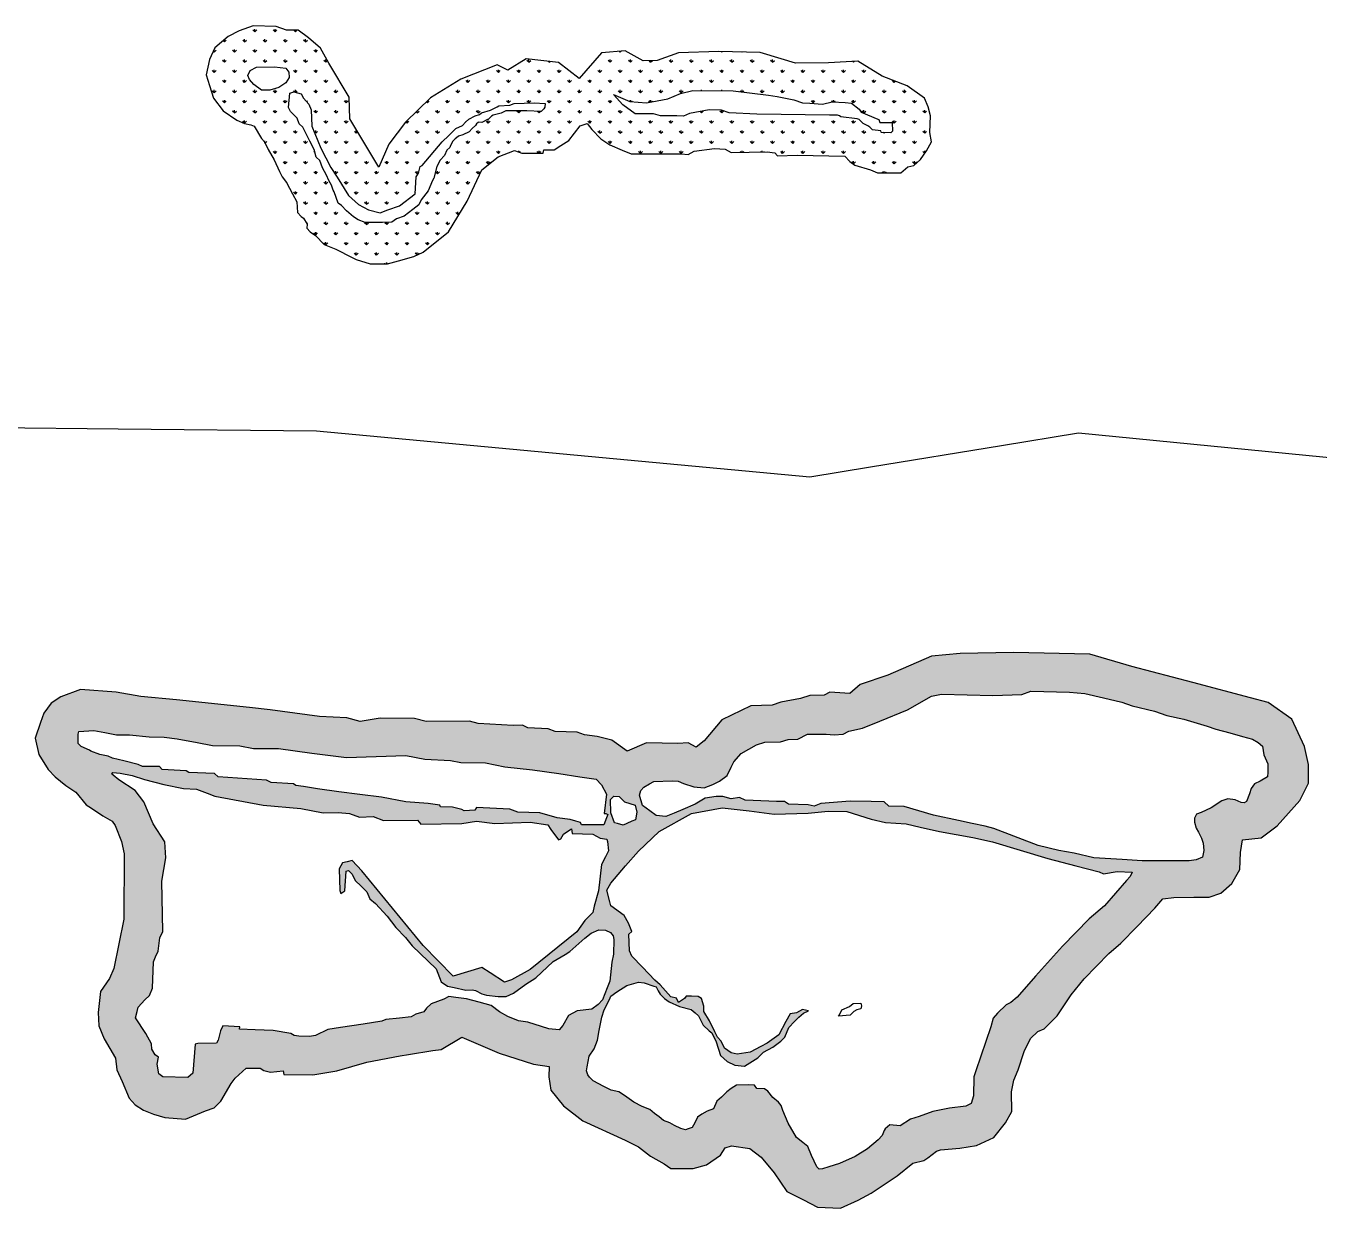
# Model space of a CAD drawing. Header units: metres. Extents: x 255476 to 378809, y 1739479 to 2227865.
# Drawn here: x 296095 to 297717, y 1989171 to 1990654 of the extents above; entities that cross this region are included whole.
import ezdxf

# ---------------------------------------------------------------- set-up
doc = ezdxf.new("R2010")
doc.units = ezdxf.units.M
doc.header["$MEASUREMENT"] = 0
doc.layers.add('DISTRICT BOUNDRY', color=86, linetype='Continuous')
doc.layers.add('MANGROOVE BUFFER ZONE', color=120, linetype='Continuous')

msp = doc.modelspace()

# ---------------------------------------------------------------- hatches: boundary and pattern name
at = {"layer": 'MANGROOVE BUFFER ZONE'}
h = msp.add_hatch(dxfattribs=at)
h.set_pattern_fill('GRASS', color=256, scale=18)
h.paths.add_polyline_path([(297226.6, 1990553.1), (297222.1, 1990563.6), (297200.5, 1990579.4), (297169.2, 1990591.2), (297138.7, 1990610.3), (297101.9, 1990608.1), (297060.4, 1990607.6), (297042.3, 1990613.1), (297016.3, 1990621), (296964.4, 1990622.3), (296913.7, 1990620.8), (296886.9, 1990611.2), (296869.3, 1990610.7), (296846.9, 1990623.2), (296817, 1990620.6), (296789.1, 1990588.6), (296763.2, 1990608.7), (296722.8, 1990613.3), (296699.9, 1990598.8), (296686.3, 1990605.5), (296640.8, 1990587.5), (296602.7, 1990564.3), (296571.5, 1990533.7), (296550.5, 1990506), (296538, 1990477.1), (296501.5, 1990537.8), (296500.7, 1990564.9), (296475.3, 1990607.6), (296464.8, 1990626.3), (296449.7, 1990639.6), (296436.6, 1990649), (296422, 1990649), (296409.3, 1990653.8), (296380.3, 1990654.5), (296362.8, 1990648.2), (296348.9, 1990641.1), (296332.1, 1990627.1), (296325.6, 1990612.4), (296321.4, 1990593), (296325.7, 1990579.7), (296330.8, 1990563.8), (296342.8, 1990548.1), (296359.9, 1990536.1), (296369.3, 1990531.9), (296377.6, 1990530.5), (296381.7, 1990528.8), (296390.8, 1990513.1), (296394.5, 1990508.8), (296399.2, 1990499.4), (296406.9, 1990486.6), (296413.5, 1990472), (296416.6, 1990465), (296422.1, 1990458.2), (296429.5, 1990443.7), (296435.1, 1990433.8), (296435.8, 1990420.2), (296440.7, 1990415.4), (296443.4, 1990413.4), (296448, 1990405.7), (296447.5, 1990400.9), (296451.7, 1990396.2), (296458.4, 1990391.3), (296469.4, 1990380.3), (296484, 1990374.2), (296504.4, 1990363.9), (296509.4, 1990361.4), (296527, 1990355.9), (296548.8, 1990356.1), (296562.6, 1990359.8), (296582, 1990365.3), (296593.7, 1990370.6), (296625.1, 1990396.3), (296648.9, 1990434.6), (296667.3, 1990474), (296687.6, 1990490.3), (296707.9, 1990498.2), (296717.4, 1990494.6), (296744.1, 1990494.9), (296744.8, 1990498.8), (296757.7, 1990499), (296766.1, 1990504.4), (296776.1, 1990510.7), (296790.6, 1990529), (296799.2, 1990532.2), (296805.2, 1990524.5), (296816.4, 1990512.9), (296827.5, 1990505.1), (296843.1, 1990498.7), (296854.5, 1990494), (296917.1, 1990494), (296925.8, 1990493.3), (296933.3, 1990497.1), (296958.8, 1990500.6), (296972.3, 1990499.9), (296979.6, 1990495.6), (297024.7, 1990496.5), (297034.4, 1990495.1), (297037.8, 1990491.3), (297062.6, 1990492.4), (297122.3, 1990490.9), (297128.7, 1990484.4), (297134.9, 1990479.8), (297154.4, 1990474), (297163.3, 1990470.2), (297192.7, 1990470.2), (297201.2, 1990477.6), (297208.9, 1990479.2), (297217.3, 1990486.8), (297224.8, 1990497.7), (297231.1, 1990509), (297228.9, 1990520.9), (297229.8, 1990541.6)])
h.paths.add_polyline_path([(296746.1, 1990552.5), (296745, 1990550.3), (296741.3, 1990547.1), (296723.4, 1990547.7), (296697.3, 1990548.1), (296691.4, 1990545.1), (296681.4, 1990542.4), (296679.2, 1990541.3), (296675.2, 1990537.2), (296674, 1990536.9), (296667.1, 1990533.3), (296663.3, 1990533.5), (296662.5, 1990533.2), (296660.4, 1990531.4), (296659.3, 1990529.6), (296655.1, 1990525.6), (296651.2, 1990521.7), (296643.1, 1990517.7), (296638, 1990516.3), (296635.4, 1990514.1), (296633.5, 1990512.7), (296630.9, 1990509.8), (296628, 1990504.3), (296626.8, 1990501.7), (296623.2, 1990498.5), (296620.2, 1990491.9), (296615, 1990486.2), (296610.6, 1990478.2), (296607.1, 1990463.3), (296605.1, 1990460.6), (296599.8, 1990447.5), (296596.8, 1990443.6), (296591.2, 1990436.3), (296588.1, 1990430), (296580.7, 1990424.1), (296569.9, 1990415.6), (296560.2, 1990412.3), (296554.3, 1990408.3), (296542.5, 1990408), (296520.8, 1990407.7), (296512.2, 1990411.2), (296506.2, 1990414.9), (296497.6, 1990422.5), (296491, 1990429.2), (296487.1, 1990432.2), (296482, 1990446.3), (296480.5, 1990448.3), (296478.4, 1990454.5), (296475.1, 1990460.5), (296472.3, 1990467.2), (296467.3, 1990476.3), (296463.9, 1990485.4), (296459.5, 1990489.6), (296456.8, 1990499.4), (296451.4, 1990509.9), (296446.3, 1990519.7), (296442.5, 1990527.2), (296438.2, 1990531.6), (296435.6, 1990538.5), (296432.2, 1990542), (296427.2, 1990547.1), (296424.5, 1990552), (296426.2, 1990570.1), (296431.3, 1990571.7), (296440.7, 1990569.2), (296443.4, 1990563.7), (296450.3, 1990556.1), (296452.9, 1990549.1), (296453.8, 1990528.5), (296465.4, 1990501.1), (296477.8, 1990477), (296485.5, 1990464.6), (296500, 1990441.5), (296512.4, 1990430.3), (296524.9, 1990423.7), (296539.6, 1990420.1), (296549.2, 1990423.6), (296563.7, 1990428.8), (296583.7, 1990443.7), (296584.9, 1990465.3), (296587.8, 1990469.8), (296589.7, 1990478), (296592.4, 1990479.4), (296617.3, 1990509), (296625.7, 1990517.1), (296629.5, 1990520.8), (296634.6, 1990525.7), (296642.8, 1990529.7), (296646.7, 1990533.6), (296650.7, 1990537.5), (296658.8, 1990541.6), (296664.3, 1990543.1), (296666.8, 1990545.5), (296677.8, 1990548.9), (296686.2, 1990553), (296688.3, 1990554), (296702.3, 1990554.9), (296707.5, 1990557.2), (296732.6, 1990558.1), (296746.5, 1990556.9)], flags=16)
h.paths.add_polyline_path([(296832.1, 1990568.3), (296852.8, 1990559.6), (296873.6, 1990558.1), (296900.5, 1990563), (296916.4, 1990569.5), (296931.7, 1990573.3), (296982.4, 1990572.8), (297026.4, 1990567.7), (297037.4, 1990565.7), (297058.3, 1990561.9), (297069.3, 1990558.1), (297078.4, 1990557.4), (297094.2, 1990556.2), (297106.2, 1990559.2), (297122.7, 1990558.5), (297130.5, 1990557.6), (297140.2, 1990550.1), (297142.6, 1990546.2), (297163.5, 1990537.4), (297164.9, 1990537.2), (297166, 1990533.3), (297181.6, 1990533.4), (297182, 1990522.3), (297180.1, 1990520.5), (297167.9, 1990520.8), (297167.6, 1990522.9), (297156.8, 1990524), (297153.6, 1990527.6), (297151.1, 1990529.1), (297145.2, 1990531.9), (297140.2, 1990537), (297137.6, 1990537.8), (297117.2, 1990540.4), (297115.8, 1990541.8), (297113.1, 1990542.6), (297103.2, 1990542.4), (297012.1, 1990543.6), (296977.1, 1990545.2), (296967.8, 1990548.9), (296952.3, 1990549), (296927.4, 1990544.4), (296920, 1990541.4), (296911.5, 1990541.5), (296891.2, 1990541.6), (296882.2, 1990544.1), (296859.2, 1990544.2), (296843.8, 1990555.3)], flags=16)
h.paths.add_polyline_path([(296425.6, 1990589.8), (296421.3, 1990582.9), (296412.7, 1990577), (296401.4, 1990573.7), (296391, 1990573.9), (296381.4, 1990580.9), (296375.6, 1990587.4), (296373.6, 1990592.4), (296376.4, 1990598.6), (296384.7, 1990602.7), (296407.1, 1990602.9), (296421.5, 1990601.5), (296424.9, 1990596.2)], flags=16)
h = msp.add_hatch(dxfattribs=at)
h.set_pattern_fill('GRASS', color=256, scale=18)
h.paths.add_polyline_path([(297347.2, 1989368.1), (297354.9, 1989384.4), (297364.3, 1989393), (297372.3, 1989396.5), (297388.4, 1989412.7), (297406, 1989438.8), (297422.5, 1989458.9), (297453.3, 1989490.7), (297468.5, 1989503.9), (297489, 1989524.5), (297511, 1989547.8), (297520.9, 1989559.4), (297534.9, 1989561.1), (297559.9, 1989561.4), (297579, 1989561.7), (297593.9, 1989566.7), (297607.4, 1989578.7), (297617.4, 1989596.3), (297618.4, 1989617.4), (297621, 1989633.5), (297644.4, 1989636), (297664.5, 1989650.9), (297692.8, 1989682.9), (297703.9, 1989704.4), (297703.9, 1989727.8), (297698.8, 1989750.5), (297682.7, 1989784.6), (297653.1, 1989805.7), (297630.9, 1989811.6), (297558.8, 1989830.7), (297482.2, 1989850.7), (297429.4, 1989866.2), (297333.6, 1989868.4), (297267.1, 1989867.2), (297230.9, 1989863.9), (297176.3, 1989840), (297141.7, 1989828.1), (297128.7, 1989817), (297103.3, 1989818.7), (297096.4, 1989814.8), (297078.5, 1989814.5), (297066.8, 1989810.6), (297041.9, 1989806.3), (297031.1, 1989802.2), (297004.5, 1989801.7), (296968, 1989784.1), (296945.7, 1989757.6), (296935.8, 1989749.7), (296925.8, 1989755), (296912.9, 1989754.4), (296873.6, 1989755.3), (296849.5, 1989744.5), (296830.3, 1989758.5), (296811.8, 1989763.2), (296795.8, 1989765.2), (296786.6, 1989768.6), (296759, 1989769.5), (296750.4, 1989772.8), (296724.6, 1989774), (296718.1, 1989777.2), (296706.5, 1989776.9), (296662.6, 1989779.3), (296651.5, 1989782.4), (296597.1, 1989781.9), (296582.7, 1989785.6), (296539.5, 1989786.2), (296514.7, 1989782), (296498, 1989786.6), (296463.4, 1989788.2), (296401.5, 1989796.5), (296375.6, 1989799.3), (296284.3, 1989809.1), (296239.6, 1989813.3), (296208.7, 1989818.5), (296163.8, 1989821.9), (296139.3, 1989812.6), (296127, 1989804.9), (296117.8, 1989792.5), (296113.7, 1989780.8), (296106.8, 1989761.1), (296111.8, 1989740.4), (296123.2, 1989721.6), (296132.2, 1989712.4), (296145.4, 1989701.6), (296157.9, 1989693), (296171, 1989677.3), (296177.6, 1989673), (296191.9, 1989663.7), (296203.5, 1989656.8), (296207.3, 1989651.3), (296215.4, 1989631.2), (296218.5, 1989615.8), (296218, 1989533.9), (296205.8, 1989472), (296200.4, 1989459.6), (296188.9, 1989443), (296186.2, 1989416.7), (296187, 1989400.1), (296193.6, 1989383.9), (296207.7, 1989359.6), (296209.5, 1989345), (296216, 1989330.1), (296224.8, 1989309.4), (296232.3, 1989300.9), (296243, 1989294.2), (296255.4, 1989289.1), (296269.7, 1989285), (296295.7, 1989283), (296320.6, 1989293.5), (296331.6, 1989297.2), (296339.9, 1989305.5), (296352.7, 1989327.9), (296357.6, 1989334.3), (296371.6, 1989346.9), (296389.1, 1989346.8), (296393.8, 1989343.9), (296402.2, 1989342.1), (296417.8, 1989343.8), (296418.9, 1989339.2), (296455.2, 1989338.5), (296485.3, 1989343.5), (296522.9, 1989354.7), (296564.8, 1989362.4), (296575, 1989364.2), (296605.5, 1989369.3), (296616.3, 1989370.4), (296641.9, 1989385.8), (296688.7, 1989365.7), (296731.9, 1989352.1), (296751.6, 1989349), (296751.2, 1989336.3), (296753.8, 1989319.3), (296769.3, 1989299.9), (296793.9, 1989280.9), (296847, 1989256.8), (296863.5, 1989248.1), (296878.6, 1989236.7), (296895.7, 1989227), (296903.9, 1989221.3), (296931.9, 1989221.2), (296948.9, 1989225.7), (296966.5, 1989237.8), (296972.2, 1989246.9), (296980.1, 1989249.5), (297003.1, 1989246.2), (297017.5, 1989235.4), (297033.5, 1989215.5), (297049.7, 1989192.3), (297070.6, 1989181.7), (297088.2, 1989172.8), (297116.8, 1989171.4), (297139, 1989181.2), (297155.3, 1989190), (297187.8, 1989212.1), (297207.4, 1989228), (297221.3, 1989231), (297226.2, 1989234.6), (297237.2, 1989242.9), (297242.1, 1989244.7), (297266.3, 1989246.6), (297287.4, 1989249.9), (297309.1, 1989259.9), (297323.9, 1989278.4), (297331.8, 1989292.7), (297331.1, 1989317.3), (297334, 1989332), (297339.8, 1989345.1)])
h.paths.add_polyline_path([(296801.6, 1989362.2), (296808, 1989371.2), (296812, 1989382), (296814.3, 1989394.1), (296817.5, 1989411.1), (296820.3, 1989420.3), (296827.3, 1989433.1), (296828.7, 1989437.5), (296836.3, 1989442.8), (296848.8, 1989450.7), (296863.5, 1989454.7), (296870.6, 1989453.9), (296882.8, 1989449.7), (296885.9, 1989449), (296888.1, 1989444.2), (296890.9, 1989439.8), (296896.1, 1989434.2), (296902, 1989430), (296914.9, 1989424.3), (296929.4, 1989420.7), (296934.8, 1989416.4), (296938.8, 1989412.7), (296944.8, 1989400.8), (296952, 1989393.7), (296955.5, 1989391.4), (296960.8, 1989379.9), (296966.4, 1989363), (296974.8, 1989355.3), (296984.2, 1989350.9), (296996.5, 1989349.7), (297013, 1989360), (297020.3, 1989367), (297032.1, 1989373.4), (297042.1, 1989380.8), (297047.2, 1989385.8), (297052, 1989398), (297059.3, 1989405.4), (297064.5, 1989411.1), (297070.6, 1989415.8), (297076.9, 1989418.7), (297069.3, 1989420.6), (297061.8, 1989416.4), (297053.7, 1989415.2), (297048.2, 1989405.4), (297039.5, 1989388.7), (297025.1, 1989378.3), (297016.9, 1989374.1), (297003.4, 1989367.1), (296987.2, 1989364.4), (296979.6, 1989366.2), (296971.3, 1989372), (296967.1, 1989381), (296962.8, 1989386), (296959.3, 1989392.6), (296952.6, 1989406.2), (296945.6, 1989418.1), (296945.3, 1989424.9), (296942.7, 1989434.5), (296938.5, 1989437), (296930.1, 1989437.3), (296924.9, 1989437.4), (296923.4, 1989437.5), (296921.1, 1989434.4), (296913.7, 1989429.2), (296911, 1989434.6), (296904.1, 1989436.6), (296890.8, 1989451.6), (296884.1, 1989457.5), (296868.7, 1989473.8), (296855.1, 1989487.5), (296852.1, 1989494.2), (296851.3, 1989515.1), (296855.3, 1989518.4), (296851.2, 1989528.9), (296845.6, 1989538.7), (296828.9, 1989550.7), (296827.4, 1989555.8), (296824, 1989570.1), (296828.7, 1989579.1), (296847.4, 1989600.8), (296863.4, 1989619.1), (296889.3, 1989643.8), (296930.1, 1989666.5), (296968.6, 1989673.7), (297002.2, 1989669.7), (297033.7, 1989665.6), (297076.4, 1989667), (297101.2, 1989669.4), (297124.8, 1989668.9), (297155.2, 1989659.2), (297173.2, 1989655.3), (297199.2, 1989653.5), (297216.8, 1989649.5), (297241.2, 1989643.9), (297282.6, 1989636.3), (297307.6, 1989630.9), (297376.8, 1989609.8), (297411.9, 1989600.8), (297441.2, 1989593.2), (297446.7, 1989590.6), (297463.8, 1989593.5), (297482.4, 1989593), (297480, 1989587.5), (297475.4, 1989582.3), (297448, 1989550.7), (297428.8, 1989534.3), (297395.1, 1989500), (297361.4, 1989462.4), (297338.5, 1989436), (297330.6, 1989429.3), (297324.5, 1989426.4), (297313.8, 1989416.1), (297308.3, 1989409.8), (297305.3, 1989398.9), (297286.6, 1989343.8), (297284, 1989336.2), (297283.6, 1989312.1), (297280.5, 1989302.6), (297274, 1989299.5), (297253.6, 1989297), (297232.7, 1989292.6), (297215.5, 1989286.4), (297204.5, 1989283), (297191.5, 1989274.5), (297178.8, 1989276), (297172.9, 1989270.9), (297171.4, 1989268.6), (297169.2, 1989262.6), (297163.9, 1989256.9), (297150.9, 1989245.6), (297135.3, 1989236.1), (297115.7, 1989227.4), (297102.2, 1989223.1), (297094.4, 1989220.6), (297090.2, 1989220.1), (297087.1, 1989223.3), (297084, 1989230.2), (297080.4, 1989237.6), (297075.8, 1989248.8), (297069.7, 1989253.6), (297061.5, 1989260.1), (297051.4, 1989278.1), (297044.7, 1989293.7), (297042.5, 1989300), (297038.9, 1989304.4), (297032.2, 1989310.3), (297025.7, 1989318.3), (297021.7, 1989321.1), (297011.9, 1989321.3), (297009.2, 1989325.6), (297001.8, 1989326), (296986.3, 1989325.6), (296979.8, 1989321.6), (296974.2, 1989317.2), (296967.7, 1989310.7), (296961.8, 1989305.7), (296957.4, 1989296.1), (296949.8, 1989292.9), (296943, 1989289.4), (296937.7, 1989285.6), (296934, 1989278.4), (296930.9, 1989272.5), (296925.7, 1989270.7), (296922.4, 1989269.5), (296916.6, 1989271.1), (296908.6, 1989275), (296902.7, 1989278.5), (296894.7, 1989281.5), (296889.6, 1989286), (296883.7, 1989290.3), (296877.9, 1989295.1), (296868.3, 1989298.9), (296857.5, 1989304.4), (296845.9, 1989312.5), (296839.1, 1989317.3), (296829.1, 1989319.5), (296820.2, 1989324), (296806.8, 1989331.3), (296802.1, 1989335.9), (296800.2, 1989338.8), (296798.3, 1989343.8), (296799.2, 1989348.5)], flags=16)
h.paths.add_polyline_path([(296764.2, 1989395.2), (296751, 1989396.2), (296742, 1989399.1), (296724.7, 1989404.6), (296712.9, 1989406.5), (296699.7, 1989411.7), (296689.2, 1989417.7), (296679, 1989425.4), (296663.7, 1989429.6), (296647.8, 1989434), (296634.7, 1989435.7), (296625.8, 1989436.8), (296619.4, 1989433.6), (296603.7, 1989427.6), (296597.8, 1989422.2), (296594.4, 1989417.8), (296584.2, 1989414.6), (296578.5, 1989411.3), (296563.9, 1989409.7), (296546.9, 1989407.9), (296541.5, 1989405.8), (296518.4, 1989402.3), (296504, 1989400.1), (296489.8, 1989398), (296474.2, 1989395.6), (296458.7, 1989388.1), (296450.8, 1989386.7), (296437.5, 1989387), (296431.7, 1989387.8), (296427.6, 1989390.5), (296405.5, 1989394.3), (296382.9, 1989395), (296363.3, 1989395.7), (296363.6, 1989398.7), (296342.5, 1989400), (296339.2, 1989393.9), (296336.4, 1989382.3), (296334.3, 1989378.4), (296311, 1989378), (296307.8, 1989377), (296304.8, 1989340.8), (296298.6, 1989335.4), (296267, 1989336.3), (296262.1, 1989339.7), (296260.1, 1989352), (296261.6, 1989360.8), (296257.4, 1989363.7), (296253.1, 1989370.8), (296252.7, 1989377.3), (296245.7, 1989390.5), (296232.9, 1989410.1), (296234.7, 1989417.9), (296236.1, 1989423.7), (296244.7, 1989432.5), (296250.2, 1989438.1), (296254.2, 1989447.3), (296255.2, 1989480.3), (296258, 1989486.5), (296261.3, 1989493.7), (296263.5, 1989510.6), (296267.1, 1989518.5), (296265.9, 1989581.4), (296270.9, 1989610.8), (296269.7, 1989630.8), (296255, 1989653.4), (296243.4, 1989681.2), (296232.6, 1989695.2), (296212.1, 1989708.7), (296205, 1989714.5), (296203.3, 1989715.9), (296204.3, 1989718), (296213.5, 1989717.2), (296228.6, 1989714), (296244, 1989709.2), (296268.2, 1989702.7), (296292.8, 1989697.8), (296309.5, 1989696.9), (296322.8, 1989691.8), (296332.3, 1989688.1), (296393.1, 1989677.1), (296440, 1989672.6), (296468.2, 1989667.3), (296487.1, 1989667.7), (296501.2, 1989666.3), (296513.7, 1989662), (296531, 1989662.7), (296543.7, 1989657.5), (296586.5, 1989658.1), (296590.8, 1989653), (296642.2, 1989654.1), (296660.5, 1989656.7), (296683.5, 1989653.8), (296727.7, 1989655.6), (296749.8, 1989652.1), (296753.8, 1989646.5), (296763.2, 1989633.5), (296766.2, 1989634.8), (296769.6, 1989640.5), (296777.4, 1989645.9), (296779.6, 1989647.4), (296780.5, 1989641.2), (296806.2, 1989640.4), (296815.4, 1989635.3), (296824, 1989634.3), (296824.5, 1989631.2), (296825.9, 1989619.5), (296822.2, 1989612.2), (296817.3, 1989602.6), (296813.2, 1989569.4), (296807.8, 1989550.2), (296806.1, 1989542.1), (296796.1, 1989532.4), (296786.4, 1989518.2), (296727.9, 1989470.8), (296704.1, 1989457.8), (296695.7, 1989454.9), (296677.7, 1989466.5), (296666.9, 1989473.4), (296631.1, 1989462.5), (296593.7, 1989500.9), (296516.8, 1989594.5), (296504.6, 1989607.4), (296498.2, 1989606), (296492.3, 1989604.7), (296488, 1989596.9), (296488.9, 1989569.8), (296490.4, 1989566.2), (296495.3, 1989569.4), (296497, 1989594), (296500, 1989594.8), (296504.4, 1989590.4), (296508.3, 1989582.2), (296515.6, 1989575.2), (296523, 1989568.2), (296526.8, 1989559.4), (296533.7, 1989553.7), (296548.6, 1989537.7), (296559.4, 1989523.6), (296571.5, 1989511), (296579.9, 1989500.4), (296609.9, 1989471.4), (296616.3, 1989455.2), (296624.2, 1989449.9), (296632.4, 1989448), (296647, 1989445), (296654.9, 1989445.3), (296659.2, 1989444.6), (296667, 1989440.3), (296673, 1989438.4), (296687.7, 1989436.7), (296697.5, 1989436.9), (296706.9, 1989440.9), (296722.4, 1989452.5), (296734.7, 1989460.2), (296756.5, 1989480.9), (296771.4, 1989489.4), (296777.3, 1989493.3), (296796.1, 1989510), (296804.4, 1989516.4), (296813.7, 1989520.4), (296822.3, 1989519.9), (296828.3, 1989517.3), (296831.8, 1989513), (296832.6, 1989508.3), (296832.2, 1989489.9), (296830, 1989479.9), (296827.5, 1989456.3), (296824.4, 1989447.9), (296818.3, 1989432.8), (296812.8, 1989426.9), (296805.2, 1989420.8), (296786.6, 1989419.1), (296775.6, 1989413.2), (296768.7, 1989400.6)], flags=16)
h.paths.add_polyline_path([(296792.1, 1989652.2), (296790.9, 1989655), (296785, 1989656.8), (296778, 1989659), (296761.6, 1989661.2), (296739.9, 1989667.4), (296712.2, 1989668.1), (296702.1, 1989671.9), (296660.6, 1989673.8), (296658.4, 1989670.6), (296645.1, 1989669.6), (296642.1, 1989671.6), (296630.4, 1989674.3), (296615.4, 1989674.7), (296614.6, 1989676.8), (296599.7, 1989679), (296571.9, 1989681.2), (296541.1, 1989686.8), (296514, 1989690.2), (296487.9, 1989693.6), (296461, 1989697.2), (296443.4, 1989700.2), (296434, 1989701.5), (296430.8, 1989703.5), (296403, 1989705.4), (296396.9, 1989708.2), (296336.4, 1989712.3), (296331.9, 1989716.7), (296299.5, 1989717.8), (296296.3, 1989720.1), (296266.3, 1989721.6), (296262.8, 1989725.6), (296241.4, 1989725.6), (296236.2, 1989727.9), (296218, 1989732.4), (296204.1, 1989735.8), (296198.4, 1989738.4), (296188.2, 1989740.4), (296177, 1989744.7), (296175.3, 1989745.7), (296164.5, 1989750.4), (296161, 1989754.2), (296160.8, 1989766), (296161.7, 1989769.2), (296180.7, 1989770.6), (296194.5, 1989768), (296208.8, 1989765.3), (296225.2, 1989765), (296249.8, 1989762.7), (296268.6, 1989762.2), (296285, 1989760.2), (296310.1, 1989755.4), (296329.4, 1989751.7), (296363.6, 1989751.3), (296380.7, 1989747.9), (296412, 1989748), (296454, 1989742.2), (296497.3, 1989736.8), (296571.8, 1989739), (296595.7, 1989734.8), (296628, 1989733), (296640.8, 1989730.3), (296671.7, 1989730.1), (296695.9, 1989725), (296730.6, 1989721.3), (296763.6, 1989716.5), (296789.9, 1989712.6), (296810.6, 1989709.6), (296817.3, 1989702.4), (296823.3, 1989690.7), (296820.6, 1989666.4), (296822.7, 1989666.6), (296825.3, 1989665), (296823.3, 1989661.1), (296820.1, 1989652.2)], flags=16)
h.paths.add_polyline_path([(296844.3, 1989652), (296837.1, 1989653.8), (296833.6, 1989654.7), (296829, 1989667.3), (296828.5, 1989683.8), (296832.7, 1989688), (296839.2, 1989687.7), (296846.2, 1989680.9), (296859.5, 1989676.8), (296861.5, 1989668.2), (296859.8, 1989658.6), (296855.4, 1989656.7), (296848.8, 1989653.9)], flags=16)
h.paths.add_polyline_path([(296885.8, 1989664.1), (296877.9, 1989669.7), (296868.6, 1989676.4), (296865, 1989689.5), (296866.6, 1989695.1), (296870.2, 1989699.4), (296877.4, 1989703.5), (296882.8, 1989706.6), (296905.9, 1989707.5), (296913.4, 1989707), (296920.1, 1989704.1), (296933.1, 1989699.8), (296946.1, 1989698.8), (296956.9, 1989702.8), (296965.3, 1989706.8), (296974.9, 1989714.1), (296979.8, 1989724.4), (296983.1, 1989731.2), (296992.4, 1989741.9), (297011.6, 1989752.5), (297021.8, 1989756.1), (297041.8, 1989756.3), (297051.1, 1989759.2), (297063.2, 1989759.7), (297075.5, 1989766.1), (297098.7, 1989766), (297108.8, 1989765), (297120.3, 1989765.8), (297127.1, 1989769.8), (297144.5, 1989773.3), (297166.2, 1989782.2), (297200.9, 1989796.5), (297230.8, 1989813.6), (297243.5, 1989816), (297307.9, 1989814.4), (297344.4, 1989815.8), (297355.6, 1989819.7), (297404, 1989818.5), (297423.1, 1989817.1), (297446.6, 1989811.6), (297469.6, 1989806.1), (297482.7, 1989801.7), (297510.8, 1989794.9), (297526, 1989789.3), (297547.4, 1989784.7), (297576.5, 1989775.8), (297587.5, 1989772.3), (297605, 1989767.5), (297620.9, 1989763.1), (297633.3, 1989759.6), (297640.5, 1989755.6), (297645.9, 1989750.9), (297647.9, 1989739.9), (297652.7, 1989728.8), (297652.9, 1989718.3), (297652.1, 1989712.4), (297643, 1989706.9), (297636.1, 1989703.8), (297631.8, 1989697.9), (297629.8, 1989691.3), (297626.1, 1989681.7), (297623.2, 1989679.9), (297619.4, 1989680.4), (297611.8, 1989683.5), (297602.5, 1989685), (297595, 1989682.4), (297581.8, 1989673.7), (297569.3, 1989667.8), (297563.2, 1989665.5), (297560.9, 1989660.4), (297560.8, 1989655.4), (297563, 1989648), (297565.7, 1989642.9), (297569.7, 1989635.3), (297571.7, 1989629.4), (297572.3, 1989620), (297570.8, 1989611.5), (297562.7, 1989608.3), (297553.9, 1989606.9), (297520.9, 1989607.2), (297495, 1989607), (297469.9, 1989608.6), (297434.7, 1989610.7), (297409.7, 1989616.8), (297390.8, 1989620.2), (297364.8, 1989626.5), (297309.2, 1989647.5), (297298.2, 1989650.6), (297281.8, 1989653.9), (297264.7, 1989657.6), (297233.6, 1989664.5), (297196.7, 1989675.2), (297177.3, 1989675.6), (297171.7, 1989681), (297155.2, 1989681.3), (297128.8, 1989681.9), (297092.2, 1989678.8), (297084, 1989675.5), (297076.4, 1989677.5), (297051.5, 1989678), (297046.7, 1989681.6), (297036.6, 1989681.4), (297007.4, 1989682.7), (296997.4, 1989683.1), (296990, 1989686.6), (296979.6, 1989684.9), (296969.3, 1989687.6), (296961.1, 1989687.6), (296947, 1989685.7), (296934.6, 1989678.3), (296919.2, 1989671.6), (296908.4, 1989667), (296897.9, 1989662.8)], flags=16)
h.paths.add_polyline_path([(297114.5, 1989412.3), (297115.4, 1989414), (297118.5, 1989420.2), (297128.1, 1989424.2), (297132.7, 1989428), (297142.3, 1989428.4), (297143.2, 1989425), (297142.5, 1989421.4), (297137.2, 1989420), (297133.7, 1989417.9), (297129, 1989413.5)], flags=0)

# ---------------------------------------------------------------- linework, layer by layer
at = {"layer": 'DISTRICT BOUNDRY'}
msp.add_polyline3d([(297747, 1990110.8, 0), (297415.2, 1990143.5, 0), (297318.7, 1990127.7, 0), (297154.3, 1990100.8, 0), (297078.3, 1990088.4, 0), (296459.9, 1990146, 0), (296210.9, 1990148.6, 0), (295898.7, 1990151.9, 0), (294805.7, 1989956.7, 0), (294719.4, 1989954.4, 0), (294646.1, 1989952.5, 0), (294462.2, 1989948.1, 0), (293782.5, 1989854.8, 0)], dxfattribs=at)
at = {"layer": 'MANGROOVE BUFFER ZONE', "flags": 128}
for points in [[(296790.6, 1990529), (296799.2, 1990532.2), (296805.2, 1990524.5), (296816.4, 1990512.9), (296827.5, 1990505.1), (296843.1, 1990498.7), (296854.5, 1990494), (296917.1, 1990494), (296925.8, 1990493.3), (296933.3, 1990497.1), (296958.8, 1990500.6), (296972.3, 1990499.9), (296979.6, 1990495.6), (297024.7, 1990496.5), (297034.4, 1990495.1), (297037.8, 1990491.3), (297062.6, 1990492.4), (297122.3, 1990490.9), (297128.7, 1990484.4), (297134.9, 1990479.8), (297154.4, 1990474), (297163.3, 1990470.2), (297192.7, 1990470.2), (297201.2, 1990477.6), (297208.9, 1990479.2), (297217.3, 1990486.8), (297224.8, 1990497.7), (297231.1, 1990509), (297228.9, 1990520.9), (297229.8, 1990541.6), (297226.6, 1990553.1), (297222.1, 1990563.6), (297200.5, 1990579.4), (297169.2, 1990591.2), (297138.7, 1990610.3), (297101.9, 1990608.1), (297060.4, 1990607.6), (297042.3, 1990613.1), (297016.3, 1990621), (296964.4, 1990622.3), (296913.7, 1990620.8), (296886.9, 1990611.2), (296869.3, 1990610.7), (296846.9, 1990623.2), (296817, 1990620.6), (296789.1, 1990588.6), (296763.2, 1990608.7), (296722.8, 1990613.3), (296699.9, 1990598.8), (296686.3, 1990605.5), (296640.8, 1990587.5), (296602.7, 1990564.3), (296571.5, 1990533.7), (296550.5, 1990506), (296538, 1990477.1), (296501.5, 1990537.8), (296500.7, 1990564.9), (296475.3, 1990607.6), (296464.8, 1990626.3), (296449.7, 1990639.6), (296436.6, 1990649), (296422, 1990649), (296409.3, 1990653.8), (296380.3, 1990654.5), (296362.8, 1990648.2), (296348.9, 1990641.1), (296332.1, 1990627.1), (296325.6, 1990612.4), (296321.4, 1990593), (296325.7, 1990579.7), (296330.8, 1990563.8), (296342.8, 1990548.1), (296359.9, 1990536.1), (296369.3, 1990531.9), (296377.6, 1990530.5), (296381.7, 1990528.8), (296390.8, 1990513.1), (296394.5, 1990508.8), (296399.2, 1990499.4), (296406.9, 1990486.6), (296413.5, 1990472), (296416.6, 1990465), (296422.1, 1990458.2), (296429.5, 1990443.7), (296435.1, 1990433.8), (296435.8, 1990420.2), (296440.7, 1990415.4), (296443.4, 1990413.4), (296448, 1990405.7), (296447.5, 1990400.9), (296451.7, 1990396.2), (296458.4, 1990391.3), (296469.4, 1990380.3), (296484, 1990374.2), (296504.4, 1990363.9), (296509.4, 1990361.4), (296527, 1990355.9), (296548.8, 1990356.1), (296562.6, 1990359.8), (296582, 1990365.3), (296593.7, 1990370.6), (296625.1, 1990396.3), (296648.9, 1990434.6), (296667.3, 1990474), (296687.6, 1990490.3), (296707.9, 1990498.2), (296717.4, 1990494.6), (296744.1, 1990494.9), (296744.8, 1990498.8), (296757.7, 1990499), (296766.1, 1990504.4), (296776.1, 1990510.7)], [(296425.6, 1990589.8), (296421.3, 1990582.9), (296412.7, 1990577), (296401.4, 1990573.7), (296391, 1990573.9), (296381.4, 1990580.9), (296375.6, 1990587.4), (296373.6, 1990592.4), (296376.4, 1990598.6), (296384.7, 1990602.7), (296407.1, 1990602.9), (296421.5, 1990601.5), (296424.9, 1990596.2)], [(296617.3, 1990509), (296625.7, 1990517.1), (296629.5, 1990520.8), (296634.6, 1990525.7), (296642.8, 1990529.7), (296646.7, 1990533.6), (296650.7, 1990537.5), (296658.8, 1990541.6), (296664.3, 1990543.1), (296666.8, 1990545.5), (296677.8, 1990548.9), (296686.2, 1990553), (296688.3, 1990554), (296702.3, 1990554.9), (296707.5, 1990557.2), (296732.6, 1990558.1), (296746.5, 1990556.9), (296746.1, 1990552.5), (296745, 1990550.3), (296741.3, 1990547.1), (296723.4, 1990547.7), (296697.3, 1990548.1), (296691.4, 1990545.1), (296681.4, 1990542.4), (296679.2, 1990541.3), (296675.4, 1990537.4), (296675.2, 1990537.1), (296674, 1990536.9), (296667.1, 1990533.3), (296663.3, 1990533.5), (296662.5, 1990533.2), (296660.4, 1990531.4), (296659.3, 1990529.6), (296655.1, 1990525.6), (296651.2, 1990521.7), (296643.1, 1990517.7), (296638, 1990516.3), (296635.4, 1990514.1), (296633.5, 1990512.7), (296630.9, 1990509.8), (296628, 1990504.3), (296626.8, 1990501.7), (296623.2, 1990498.5), (296620.2, 1990491.9), (296615, 1990486.2), (296610.6, 1990478.2), (296607.1, 1990463.3), (296605.1, 1990460.6), (296599.8, 1990447.5), (296596.8, 1990443.6), (296591.2, 1990436.3), (296588.1, 1990430), (296580.7, 1990424.1), (296569.9, 1990415.6), (296560.2, 1990412.3), (296554.3, 1990408.3), (296542.5, 1990408), (296520.8, 1990407.7), (296512.2, 1990411.2), (296506.2, 1990414.9), (296497.6, 1990422.5), (296491, 1990429.2), (296487.1, 1990432.2), (296482, 1990446.3), (296480.5, 1990448.3), (296478.4, 1990454.5), (296475.1, 1990460.5), (296472.3, 1990467.2), (296467.3, 1990476.3), (296463.9, 1990485.4), (296459.5, 1990489.6), (296456.8, 1990499.4), (296451.4, 1990509.9), (296446.3, 1990519.7), (296442.5, 1990527.2), (296438.2, 1990531.6), (296435.6, 1990538.5), (296432.2, 1990542), (296427.2, 1990547.1), (296424.5, 1990552), (296426.2, 1990570.1), (296431.3, 1990571.7), (296440.7, 1990569.2), (296443.4, 1990563.7), (296450.3, 1990556.1), (296452.9, 1990549.1), (296453.8, 1990528.5), (296465.4, 1990501.1), (296477.8, 1990477), (296485.5, 1990464.6), (296500, 1990441.5), (296512.4, 1990430.3), (296524.9, 1990423.7), (296539.6, 1990420.1), (296549.2, 1990423.6), (296563.7, 1990428.8), (296583.7, 1990443.7), (296584.9, 1990465.3), (296587.8, 1990469.8), (296589.7, 1990478), (296592.4, 1990479.4)], [(296832.1, 1990568.3), (296852.8, 1990559.6), (296873.6, 1990558.1), (296900.5, 1990563), (296916.4, 1990569.5), (296931.7, 1990573.3), (296982.4, 1990572.8), (297026.4, 1990567.7), (297037.4, 1990565.7), (297058.3, 1990561.9), (297069.3, 1990558.1), (297078.4, 1990557.4), (297094.2, 1990556.2), (297106.2, 1990559.2), (297122.7, 1990558.5), (297130.5, 1990557.6), (297140.2, 1990550.1), (297142.6, 1990546.2), (297163.5, 1990537.4), (297164.9, 1990537.2), (297166, 1990533.3), (297181.6, 1990533.4), (297182, 1990522.3), (297180.1, 1990520.5), (297168.2, 1990520.8), (297167.9, 1990521.1), (297167.6, 1990522.9), (297156.8, 1990524), (297153.6, 1990527.6), (297151.1, 1990529.1), (297145.2, 1990531.9), (297140.2, 1990537), (297137.6, 1990537.8), (297117.2, 1990540.4), (297115.8, 1990541.8), (297113.1, 1990542.6), (297103.2, 1990542.4), (297012.1, 1990543.6), (296977.1, 1990545.2), (296967.8, 1990548.9), (296952.3, 1990549), (296927.4, 1990544.4), (296920, 1990541.4), (296911.5, 1990541.5), (296891.2, 1990541.6), (296882.2, 1990544.1), (296859.2, 1990544.2), (296843.8, 1990555.3)], [(297692.8, 1989682.9), (297703.9, 1989704.4), (297703.9, 1989727.8), (297698.8, 1989750.5), (297682.7, 1989784.6), (297653.1, 1989805.7), (297630.9, 1989811.6), (297558.8, 1989830.7), (297482.2, 1989850.7), (297429.4, 1989866.2), (297333.6, 1989868.4), (297267.1, 1989867.2), (297230.9, 1989863.9), (297176.3, 1989840), (297141.7, 1989828.1), (297128.7, 1989817), (297103.3, 1989818.7), (297096.4, 1989814.8), (297078.5, 1989814.5), (297066.8, 1989810.6), (297041.9, 1989806.3), (297031.1, 1989802.2), (297004.5, 1989801.7), (296968, 1989784.1), (296945.7, 1989757.6), (296935.8, 1989749.7), (296925.8, 1989755), (296912.9, 1989754.4), (296873.6, 1989755.3), (296849.5, 1989744.5), (296830.3, 1989758.5), (296811.8, 1989763.2), (296795.8, 1989765.2), (296786.6, 1989768.6), (296759, 1989769.5), (296750.4, 1989772.8), (296724.6, 1989774), (296718.1, 1989777.2), (296706.5, 1989776.9), (296662.6, 1989779.3), (296651.5, 1989782.4), (296597.1, 1989781.9), (296582.7, 1989785.6), (296539.5, 1989786.2), (296514.7, 1989782), (296498, 1989786.6), (296463.4, 1989788.2), (296401.5, 1989796.5), (296375.6, 1989799.3), (296284.3, 1989809.1), (296239.6, 1989813.3), (296208.7, 1989818.5), (296163.8, 1989821.9), (296139.3, 1989812.6), (296127, 1989804.9), (296117.8, 1989792.5), (296113.7, 1989780.8), (296106.8, 1989761.1), (296111.8, 1989740.4), (296123.2, 1989721.6), (296132.2, 1989712.4), (296145.4, 1989701.6), (296157.9, 1989693), (296171, 1989677.3), (296177.6, 1989673), (296191.9, 1989663.7), (296203.5, 1989656.8), (296207.3, 1989651.3), (296215.4, 1989631.2), (296218.5, 1989615.8), (296218, 1989533.9), (296205.8, 1989472), (296200.4, 1989459.6), (296188.9, 1989443), (296186.2, 1989416.7), (296187, 1989400.1), (296193.6, 1989383.9), (296207.7, 1989359.6), (296209.5, 1989345), (296216, 1989330.1), (296224.8, 1989309.4), (296232.3, 1989300.9), (296243, 1989294.2), (296255.4, 1989289.1), (296269.7, 1989285), (296295.7, 1989283), (296320.6, 1989293.5), (296331.6, 1989297.2), (296339.9, 1989305.5), (296352.7, 1989327.9), (296357.6, 1989334.3), (296371.6, 1989346.9), (296389.1, 1989346.8), (296393.8, 1989343.9), (296402.2, 1989342.1), (296417.8, 1989343.8), (296418.9, 1989339.2), (296455.2, 1989338.5), (296485.3, 1989343.5), (296522.9, 1989354.7), (296564.8, 1989362.4), (296575, 1989364.2), (296605.5, 1989369.3), (296616.3, 1989370.4), (296641.9, 1989385.8), (296688.7, 1989365.7), (296731.9, 1989352.1), (296751.6, 1989349), (296751.2, 1989336.3), (296753.8, 1989319.3), (296769.3, 1989299.9), (296793.9, 1989280.9), (296847, 1989256.8), (296863.5, 1989248.1), (296878.6, 1989236.7), (296895.7, 1989227), (296903.9, 1989221.3), (296931.9, 1989221.2), (296948.9, 1989225.7), (296966.5, 1989237.8), (296972.2, 1989246.9), (296980.1, 1989249.5), (297003.1, 1989246.2), (297017.5, 1989235.4), (297033.5, 1989215.5), (297049.7, 1989192.3), (297070.6, 1989181.7), (297088.2, 1989172.8), (297116.8, 1989171.4), (297139, 1989181.2), (297155.3, 1989190), (297187.8, 1989212.1), (297207.4, 1989228), (297221.3, 1989231), (297226.2, 1989234.6), (297237.2, 1989242.9), (297242.1, 1989244.7), (297266.3, 1989246.6), (297287.4, 1989249.9), (297309.1, 1989259.9), (297323.9, 1989278.4), (297331.8, 1989292.7), (297331.1, 1989317.3), (297334, 1989332), (297339.8, 1989345.1), (297347.2, 1989368.1), (297354.9, 1989384.4), (297364.3, 1989393), (297372.3, 1989396.5), (297388.4, 1989412.7), (297406, 1989438.8), (297422.5, 1989458.9), (297453.3, 1989490.7), (297468.5, 1989503.9), (297489, 1989524.5), (297511, 1989547.8), (297520.9, 1989559.4), (297534.9, 1989561.1), (297559.9, 1989561.4), (297579, 1989561.7), (297593.9, 1989566.7), (297607.4, 1989578.7), (297617.4, 1989596.3), (297618.4, 1989617.4), (297621, 1989633.5), (297644.4, 1989636), (297664.5, 1989650.9)], [(296865, 1989689.5), (296866.6, 1989695.1), (296870.2, 1989699.4), (296877.4, 1989703.5), (296882.8, 1989706.6), (296905.9, 1989707.5), (296913.4, 1989707), (296920.1, 1989704.1), (296933.1, 1989699.8), (296946.1, 1989698.8), (296956.9, 1989702.8), (296965.3, 1989706.8), (296974.9, 1989714.1), (296979.8, 1989724.4), (296983.1, 1989731.2), (296992.4, 1989741.9), (297011.6, 1989752.5), (297021.8, 1989756.1), (297041.8, 1989756.3), (297051.1, 1989759.2), (297063.2, 1989759.7), (297075.5, 1989766.1), (297098.7, 1989766), (297108.8, 1989765), (297120.3, 1989765.8), (297127.1, 1989769.8), (297144.5, 1989773.3), (297166.2, 1989782.2), (297200.9, 1989796.5), (297230.8, 1989813.6), (297243.5, 1989816), (297307.9, 1989814.4), (297344.4, 1989815.8), (297355.6, 1989819.7), (297404, 1989818.5), (297423.1, 1989817.1), (297446.6, 1989811.6), (297469.6, 1989806.1), (297482.7, 1989801.7), (297510.8, 1989794.9), (297526, 1989789.3), (297547.4, 1989784.7), (297576.5, 1989775.8), (297587.5, 1989772.3), (297605, 1989767.5), (297620.9, 1989763.1), (297633.3, 1989759.6), (297640.5, 1989755.6), (297645.9, 1989750.9), (297647.9, 1989739.9), (297652.7, 1989728.8), (297652.9, 1989718.3), (297652.1, 1989712.4), (297643, 1989706.9), (297636.1, 1989703.8), (297631.8, 1989697.9), (297629.8, 1989691.3), (297626.1, 1989681.7), (297623.2, 1989679.9), (297619.4, 1989680.4), (297611.8, 1989683.5), (297602.5, 1989685), (297595, 1989682.4), (297581.8, 1989673.7), (297569.3, 1989667.8), (297563.2, 1989665.5), (297560.9, 1989660.4), (297560.8, 1989655.4), (297563, 1989648), (297565.7, 1989642.9), (297569.7, 1989635.3), (297571.7, 1989629.4), (297572.3, 1989620), (297570.8, 1989611.5), (297562.7, 1989608.3), (297553.9, 1989606.9), (297520.9, 1989607.2), (297495, 1989607), (297469.9, 1989608.6), (297434.7, 1989610.7), (297409.7, 1989616.8), (297390.8, 1989620.2), (297364.8, 1989626.5), (297309.2, 1989647.5), (297298.2, 1989650.6), (297281.8, 1989653.9), (297264.7, 1989657.6), (297233.6, 1989664.5), (297196.7, 1989675.2), (297177.3, 1989675.6), (297171.7, 1989681), (297155.2, 1989681.3), (297128.8, 1989681.9), (297092.2, 1989678.8), (297084, 1989675.5), (297076.4, 1989677.5), (297051.5, 1989678), (297046.7, 1989681.6), (297036.6, 1989681.4), (297007.4, 1989682.7), (296997.4, 1989683.1), (296990, 1989686.6), (296979.6, 1989684.9), (296969.3, 1989687.6), (296961.1, 1989687.6), (296947, 1989685.7), (296934.6, 1989678.3), (296919.2, 1989671.6), (296908.4, 1989667), (296897.9, 1989662.8), (296885.8, 1989664.1), (296877.9, 1989669.7), (296868.6, 1989676.4)], [(296241.4, 1989725.6), (296236.2, 1989727.9), (296218, 1989732.4), (296204.1, 1989735.8), (296198.4, 1989738.4), (296188.2, 1989740.4), (296177, 1989744.7), (296175.3, 1989745.7), (296164.5, 1989750.4), (296161, 1989754.2), (296160.8, 1989766), (296161.7, 1989769.2), (296180.7, 1989770.6), (296194.5, 1989768), (296208.8, 1989765.3), (296225.2, 1989765), (296249.8, 1989762.7), (296268.6, 1989762.2), (296285, 1989760.2), (296310.1, 1989755.4), (296329.4, 1989751.7), (296363.6, 1989751.3), (296380.7, 1989747.9), (296412, 1989748), (296454, 1989742.2), (296497.3, 1989736.8), (296571.8, 1989739), (296595.7, 1989734.8), (296628, 1989733), (296640.8, 1989730.3), (296671.7, 1989730.1), (296695.9, 1989725), (296730.6, 1989721.3), (296763.6, 1989716.5), (296789.9, 1989712.6), (296810.6, 1989709.6), (296817.3, 1989702.4), (296823.3, 1989690.7), (296820.6, 1989666.4), (296822.7, 1989666.6), (296825.3, 1989665), (296823.3, 1989661.1), (296820.1, 1989652.2), (296792.1, 1989652.2), (296790.9, 1989655), (296785, 1989656.8), (296778, 1989659), (296761.6, 1989661.2), (296739.9, 1989667.4), (296712.2, 1989668.1), (296702.1, 1989671.9), (296660.6, 1989673.8), (296658.4, 1989670.6), (296645.1, 1989669.6), (296642.1, 1989671.6), (296630.4, 1989674.3), (296615.4, 1989674.7), (296614.6, 1989676.8), (296599.7, 1989679), (296571.9, 1989681.2), (296541.1, 1989686.8), (296514, 1989690.2), (296487.9, 1989693.6), (296461, 1989697.2), (296443.4, 1989700.2), (296434, 1989701.5), (296430.8, 1989703.5), (296403, 1989705.4), (296396.9, 1989708.2), (296336.4, 1989712.3), (296331.9, 1989716.7), (296299.5, 1989717.8), (296296.3, 1989720.1), (296266.3, 1989721.6), (296262.8, 1989725.6)], [(296243.4, 1989681.2), (296232.6, 1989695.2), (296212.1, 1989708.7), (296205, 1989714.5), (296203.3, 1989715.9), (296204.3, 1989718), (296213.5, 1989717.2), (296228.6, 1989714), (296244, 1989709.2), (296268.2, 1989702.7), (296292.8, 1989697.8), (296309.5, 1989696.9), (296322.8, 1989691.8), (296332.3, 1989688.1), (296393.1, 1989677.1), (296440, 1989672.6), (296468.2, 1989667.3), (296487.1, 1989667.7), (296501.2, 1989666.3), (296513.7, 1989662), (296531, 1989662.7), (296543.7, 1989657.5), (296586.5, 1989658.1), (296590.8, 1989653), (296642.2, 1989654.1), (296660.5, 1989656.7), (296683.5, 1989653.8), (296727.7, 1989655.6), (296749.8, 1989652.1), (296753.8, 1989646.5), (296763.2, 1989633.5), (296766.2, 1989634.8), (296769.6, 1989640.5), (296777.4, 1989645.9), (296779.6, 1989647.4), (296780.5, 1989641.2), (296806.2, 1989640.4), (296815.4, 1989635.3), (296824, 1989634.3), (296824.5, 1989631.2), (296825.9, 1989619.5), (296822.2, 1989612.2), (296817.3, 1989602.6), (296813.2, 1989569.4), (296807.8, 1989550.2), (296806.1, 1989542.1), (296796.1, 1989532.4), (296786.4, 1989518.2), (296727.9, 1989470.8), (296704.1, 1989457.8), (296695.7, 1989454.9), (296677.7, 1989466.5), (296666.9, 1989473.4), (296631.1, 1989462.5), (296593.7, 1989500.9), (296516.8, 1989594.5), (296504.6, 1989607.4), (296498.2, 1989606), (296492.3, 1989604.7), (296488, 1989596.9), (296488.9, 1989569.8), (296490.4, 1989566.2), (296495.3, 1989569.4), (296497, 1989594), (296500, 1989594.8), (296504.4, 1989590.4), (296508.3, 1989582.2), (296515.6, 1989575.2), (296523, 1989568.2), (296526.8, 1989559.4), (296533.7, 1989553.7), (296548.6, 1989537.7), (296559.4, 1989523.6), (296571.5, 1989511), (296579.9, 1989500.4), (296609.9, 1989471.4), (296616.3, 1989455.2), (296624.2, 1989449.9), (296632.4, 1989448), (296647, 1989445), (296654.9, 1989445.3), (296659.2, 1989444.6), (296667, 1989440.3), (296673, 1989438.4), (296687.7, 1989436.7), (296697.5, 1989436.9), (296706.9, 1989440.9), (296722.4, 1989452.5), (296734.7, 1989460.2), (296756.5, 1989480.9), (296771.4, 1989489.4), (296777.3, 1989493.3), (296796.1, 1989510), (296804.4, 1989516.4), (296813.7, 1989520.4), (296822.3, 1989519.9), (296828.3, 1989517.3), (296831.8, 1989513), (296832.6, 1989508.3), (296832.2, 1989489.9), (296830, 1989479.9), (296827.5, 1989456.3), (296824.4, 1989447.9), (296818.3, 1989432.8), (296812.8, 1989426.9), (296805.2, 1989420.8), (296786.6, 1989419.1), (296775.6, 1989413.2), (296768.7, 1989400.6), (296764.2, 1989395.2), (296751, 1989396.2), (296742, 1989399.1), (296724.7, 1989404.6), (296712.9, 1989406.5), (296699.7, 1989411.7), (296689.2, 1989417.7), (296679, 1989425.4), (296663.7, 1989429.6), (296647.8, 1989434), (296634.7, 1989435.7), (296625.8, 1989436.8), (296619.4, 1989433.6), (296603.7, 1989427.6), (296597.8, 1989422.2), (296594.4, 1989417.8), (296584.2, 1989414.6), (296578.5, 1989411.3), (296563.9, 1989409.7), (296546.9, 1989407.9), (296541.5, 1989405.8), (296518.4, 1989402.3), (296504, 1989400.1), (296489.8, 1989398), (296474.2, 1989395.6), (296458.7, 1989388.1), (296450.8, 1989386.7), (296437.5, 1989387), (296431.7, 1989387.8), (296427.6, 1989390.5), (296405.5, 1989394.3), (296382.9, 1989395), (296363.3, 1989395.7), (296363.6, 1989398.7), (296342.5, 1989400), (296339.2, 1989393.9), (296336.4, 1989382.3), (296334.3, 1989378.4), (296311, 1989378), (296307.8, 1989377), (296304.8, 1989340.8), (296298.6, 1989335.4), (296267, 1989336.3), (296262.1, 1989339.7), (296260.1, 1989352), (296261.6, 1989360.8), (296257.4, 1989363.7), (296253.1, 1989370.8), (296252.7, 1989377.3), (296245.7, 1989390.5), (296232.9, 1989410.1), (296234.7, 1989417.9), (296236.1, 1989423.7), (296244.7, 1989432.5), (296250.2, 1989438.1), (296254.2, 1989447.3), (296255.2, 1989480.3), (296258, 1989486.5), (296261.3, 1989493.7), (296263.5, 1989510.6), (296267.1, 1989518.5), (296265.9, 1989581.4), (296270.9, 1989610.8), (296269.7, 1989630.8), (296255, 1989653.4)], [(296828.5, 1989683.8), (296832.7, 1989688), (296839.2, 1989687.7), (296846.2, 1989680.9), (296859.5, 1989676.8), (296861.5, 1989668.2), (296859.8, 1989658.6), (296855.4, 1989656.7), (296848.8, 1989653.9), (296844.3, 1989652), (296837.1, 1989653.8), (296833.6, 1989654.7), (296829, 1989667.3)], [(296824, 1989570.1), (296828.7, 1989579.1), (296847.4, 1989600.8), (296863.4, 1989619.1), (296889.3, 1989643.8), (296930.1, 1989666.5), (296968.6, 1989673.7), (297002.2, 1989669.7), (297033.7, 1989665.6), (297076.4, 1989667), (297101.2, 1989669.4), (297124.8, 1989668.9), (297155.2, 1989659.2), (297173.2, 1989655.3), (297199.2, 1989653.5), (297216.8, 1989649.5), (297241.2, 1989643.9), (297282.6, 1989636.3), (297307.6, 1989630.9), (297376.8, 1989609.8), (297411.9, 1989600.8), (297441.2, 1989593.2), (297446.7, 1989590.6), (297463.8, 1989593.5), (297482.4, 1989593), (297480, 1989587.5), (297475.4, 1989582.3), (297448, 1989550.7), (297428.8, 1989534.3), (297395.1, 1989500), (297361.4, 1989462.4), (297338.5, 1989436), (297330.6, 1989429.3), (297324.5, 1989426.4), (297313.8, 1989416.1), (297308.3, 1989409.8), (297305.3, 1989398.9), (297286.6, 1989343.8), (297284, 1989336.2), (297283.6, 1989312.1), (297280.5, 1989302.6), (297274, 1989299.5), (297253.6, 1989297), (297232.7, 1989292.6), (297215.5, 1989286.4), (297204.5, 1989283), (297191.5, 1989274.5), (297178.8, 1989276), (297172.9, 1989270.9), (297171.4, 1989268.6), (297169.2, 1989262.6), (297163.9, 1989256.9), (297150.9, 1989245.6), (297135.3, 1989236.1), (297115.7, 1989227.4), (297102.2, 1989223.1), (297094.4, 1989220.6), (297090.2, 1989220.1), (297087.1, 1989223.3), (297084, 1989230.2), (297080.4, 1989237.6), (297075.8, 1989248.8), (297069.7, 1989253.6), (297061.5, 1989260.1), (297051.4, 1989278.1), (297044.7, 1989293.7), (297042.5, 1989300), (297038.9, 1989304.4), (297032.2, 1989310.3), (297025.7, 1989318.3), (297021.7, 1989321.1), (297011.9, 1989321.3), (297009.2, 1989325.6), (297001.8, 1989326), (296986.3, 1989325.6), (296979.8, 1989321.6), (296974.2, 1989317.2), (296967.7, 1989310.7), (296961.8, 1989305.7), (296957.4, 1989296.1), (296949.8, 1989292.9), (296943, 1989289.4), (296937.7, 1989285.6), (296934, 1989278.4), (296930.9, 1989272.5), (296925.7, 1989270.7), (296922.4, 1989269.5), (296916.6, 1989271.1), (296908.6, 1989275), (296902.7, 1989278.5), (296894.7, 1989281.5), (296889.6, 1989286), (296883.7, 1989290.3), (296877.9, 1989295.1), (296868.3, 1989298.9), (296857.5, 1989304.4), (296845.9, 1989312.5), (296839.1, 1989317.3), (296829.1, 1989319.5), (296820.2, 1989324), (296806.8, 1989331.3), (296802.1, 1989335.9), (296800.2, 1989338.8), (296798.3, 1989343.8), (296799.2, 1989348.5), (296801.6, 1989362.2), (296808, 1989371.2), (296812, 1989382), (296814.3, 1989394.1), (296817.5, 1989411.1), (296820.3, 1989420.3), (296827.3, 1989433.1), (296828.7, 1989437.5), (296836.3, 1989442.8), (296848.8, 1989450.7), (296863.5, 1989454.7), (296870.6, 1989453.9), (296882.8, 1989449.7), (296885.9, 1989449), (296888.1, 1989444.2), (296890.9, 1989439.8), (296896.1, 1989434.2), (296902, 1989430), (296914.9, 1989424.3), (296929.4, 1989420.7), (296934.8, 1989416.4), (296938.8, 1989412.7), (296944.8, 1989400.8), (296952, 1989393.7), (296955.5, 1989391.4), (296960.8, 1989379.9), (296966.4, 1989363), (296974.8, 1989355.3), (296984.2, 1989350.9), (296996.5, 1989349.7), (297013, 1989360), (297020.3, 1989367), (297032.1, 1989373.4), (297042.1, 1989380.8), (297047.2, 1989385.8), (297052, 1989398), (297059.3, 1989405.4), (297064.5, 1989411.1), (297070.6, 1989415.8), (297076.9, 1989418.7), (297069.3, 1989420.6), (297061.8, 1989416.4), (297053.7, 1989415.2), (297048.2, 1989405.4), (297039.5, 1989388.7), (297025.1, 1989378.3), (297016.9, 1989374.1), (297003.4, 1989367.1), (296987.2, 1989364.4), (296979.6, 1989366.2), (296971.3, 1989372), (296967.1, 1989381), (296962.8, 1989386), (296959.3, 1989392.6), (296952.6, 1989406.2), (296945.6, 1989418.1), (296945.3, 1989424.9), (296942.7, 1989434.5), (296938.5, 1989437), (296930.1, 1989437.3), (296924.9, 1989437.4), (296923.4, 1989437.5), (296921.1, 1989434.4), (296913.7, 1989429.2), (296911, 1989434.6), (296904.1, 1989436.6), (296890.8, 1989451.6), (296884.1, 1989457.5), (296868.7, 1989473.8), (296855.1, 1989487.5), (296852.1, 1989494.2), (296851.3, 1989515.1), (296855.3, 1989518.4), (296851.2, 1989528.9), (296845.6, 1989538.7), (296828.9, 1989550.7), (296827.4, 1989555.8)], [(297114.5, 1989412.3), (297115.4, 1989414), (297118.5, 1989420.2), (297128.1, 1989424.2), (297132.7, 1989428), (297142.3, 1989428.4), (297143.2, 1989425), (297142.5, 1989421.4), (297137.2, 1989420), (297133.7, 1989417.9), (297129, 1989413.5)]]:
    msp.add_lwpolyline(points, close=True, dxfattribs=at)

doc.saveas('drawing.dxf')
